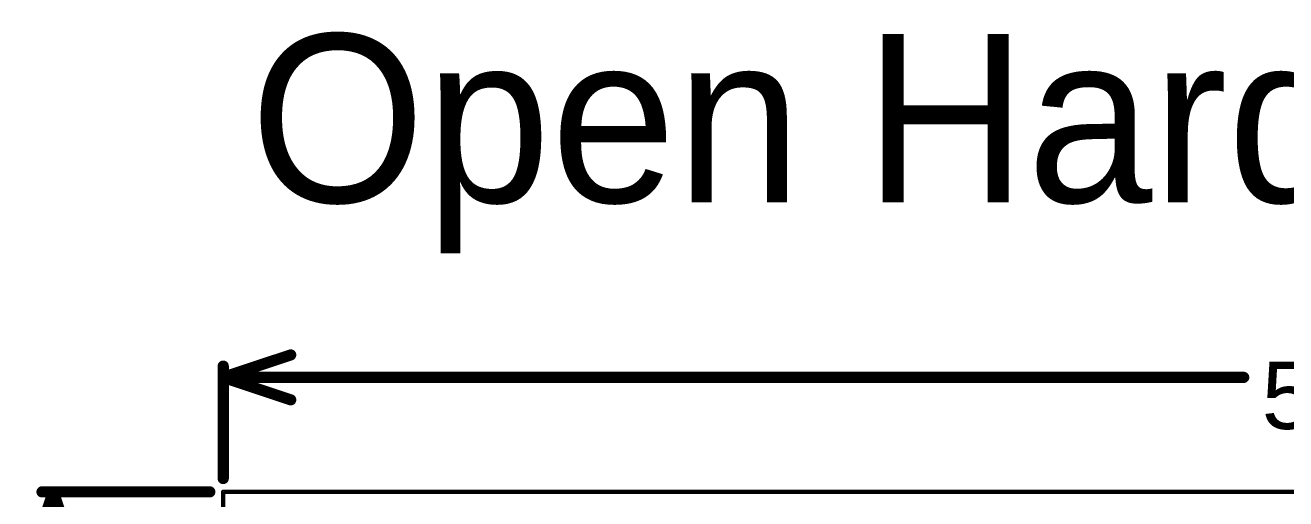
# Model space of a CAD drawing. Header units: inches. Extents: x 0.91 to 3.83, y 2.6 to 3.83.
# Drawn here: x 0.908 to 2.03, y 3.407 to 3.829 of the extents above; entities that cross this region are included whole.
import ezdxf

# ---------------------------------------------------------------- set-up
doc = ezdxf.new("R2010")
doc.units = ezdxf.units.IN
doc.header["$MEASUREMENT"] = 0
doc.layers.add('Board', color=56, linetype='Continuous')
doc.styles.add('Arial', font='', dxfattribs={"height": 0.2})
doc.styles.add('Bauhaus 93', font='', dxfattribs={"height": 0.2})
doc.styles.get('Arial').set_extended_font_data('Arial')
doc.styles.get('Bauhaus 93').set_extended_font_data('Bauhaus 93')

msp = doc.modelspace()

# ---------------------------------------------------------------- linework, layer by layer
at = {"layer": 'Board'}
for points in [[(1.0843, 3.5156, 0.01, 0.01, 0), (1.1443, 3.5356, 0.01, 0.01, 0)], [(1.0843, 3.4255, 0.01, 0.01, 0), (1.0843, 3.5256, 0.01, 0.01, 0)], [(1.0843, 3.5156, 0.01, 0.01, 0), (1.1443, 3.4956, 0.01, 0.01, 0)], [(1.0843, 3.5156, 0.01, 0.01, 0), (1.9922, 3.5156, 0.01, 0.01, 0)], [(0.9131, 3.3536, 0.01, 0.01, 0), (0.9331, 3.4136, 0.01, 0.01, 0)], [(0.9231, 3.4136, 0.01, 0.01, 0), (1.0723, 3.4136, 0.01, 0.01, 0)], [(0.9331, 3.4136, 0.01, 0.01, 0), (0.9531, 3.3536, 0.01, 0.01, 0)], [(0.9331, 3.252, 0.01, 0.01, 0), (0.9331, 3.4136, 0.01, 0.01, 0)], [(1.0843, 3.4136, 0.00394, 0.00394, 0), (3.2941, 3.4136, 0.00394, 0.00394, 0)], [(1.0843, 2.7606, 0.00394, 0.00394, 0), (1.0843, 3.4136, 0.00394, 0.00394, 0)]]:
    msp.add_lwpolyline(points, format="xyseb", dxfattribs=at)
for points in [[(1.1418, 3.5356, 0.005, 0.005, 1), (1.1468, 3.5356, 0.005, 0.005, 1)], [(1.0818, 3.5256, 0.005, 0.005, 1), (1.0868, 3.5256, 0.005, 0.005, 1)], [(1.0818, 3.5156, 0.005, 0.005, 1), (1.0868, 3.5156, 0.005, 0.005, 1)], [(1.0818, 3.5156, 0.005, 0.005, 1), (1.0868, 3.5156, 0.005, 0.005, 1)], [(1.0818, 3.5156, 0.005, 0.005, 1), (1.0868, 3.5156, 0.005, 0.005, 1)], [(1.9897, 3.5156, 0.005, 0.005, 1), (1.9947, 3.5156, 0.005, 0.005, 1)], [(1.1418, 3.4956, 0.005, 0.005, 1), (1.1468, 3.4956, 0.005, 0.005, 1)], [(1.0818, 3.4255, 0.005, 0.005, 1), (1.0868, 3.4255, 0.005, 0.005, 1)], [(0.9206, 3.4136, 0.005, 0.005, 1), (0.9256, 3.4136, 0.005, 0.005, 1)], [(0.9306, 3.4136, 0.005, 0.005, 1), (0.9356, 3.4136, 0.005, 0.005, 1)], [(0.9306, 3.4136, 0.005, 0.005, 1), (0.9356, 3.4136, 0.005, 0.005, 1)], [(0.9306, 3.4136, 0.005, 0.005, 1), (0.9356, 3.4136, 0.005, 0.005, 1)], [(1.0698, 3.4136, 0.005, 0.005, 1), (1.0748, 3.4136, 0.005, 0.005, 1)], [(1.0833, 3.4136, 0.00197, 0.00197, 1), (1.0852, 3.4136, 0.00197, 0.00197, 1)], [(1.0833, 3.4136, 0.00197, 0.00197, 1), (1.0852, 3.4136, 0.00197, 0.00197, 1)]]:
    msp.add_lwpolyline(points, format="xyseb", close=True, dxfattribs=at)

# ---------------------------------------------------------------- texts
for s, height, style, p in [('Open Hardware. Free to Copy.', 0.15, 'Bauhaus 93', (1.1081, 3.6714)), ('56,130', 0.06, 'Arial', (2.0082, 3.4696))]:
    msp.add_text(s, height=height, dxfattribs=dict(at, style=style)).set_placement(p)

doc.saveas('drawing.dxf')
